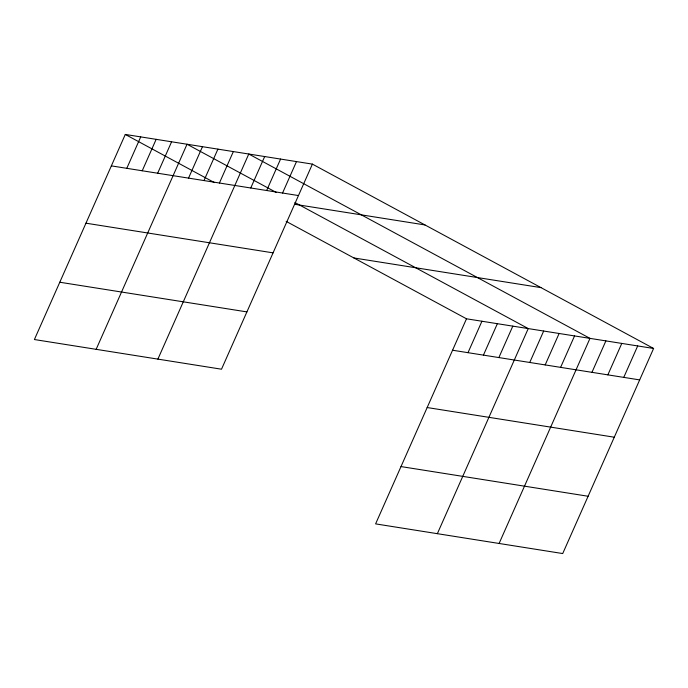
<?xml version="1.0" encoding="UTF-8"?>
<svg xmlns="http://www.w3.org/2000/svg" width="688" height="688" viewBox="0 0 688 688"><rect width="100%" height="100%" fill="white"/><g stroke="black" fill="none" stroke-linecap="round" stroke-linejoin="round"><path stroke-width="1.03" d="M312.395 164.114L125.285 134.444L34.4 339.537L221.51 369.207L312.395 164.114L653.6 348.463L562.715 553.556L375.605 523.886L466.49 318.793L653.6 348.463M126.79 168.328L140.722 136.886M142.227 170.779L156.159 139.337M157.664 173.221L171.596 141.788M96.148 349.332L187.033 144.231L276.172 192.391M188.538 178.123L202.47 146.682M203.975 180.566L217.907 149.133M219.412 183.017L233.344 151.575M157.887 359.119L248.772 154.026L589.986 338.376L499.101 543.468M250.75 187.987L264.682 156.546M266.652 190.507L280.584 159.066M282.553 193.027L296.485 161.594M467.995 352.677L481.927 321.236M483.432 355.128L497.364 323.687M498.869 357.571L512.801 326.138M437.353 533.682L528.238 328.58L294.937 202.53M529.743 362.473L543.675 331.031M545.18 364.915L559.112 333.482M560.617 367.366L574.549 335.925M591.955 372.337L605.887 340.895M607.857 374.857L621.789 343.415M623.767 377.377L637.699 345.944M111.353 165.877L298.463 195.555M294.481 204.25L424.995 224.95M353.899 257.957L541 287.627M85.957 223.187L273.067 252.857M59.796 282.235L246.906 311.905M452.558 350.226L639.668 379.905M427.162 407.537L614.272 437.207M401.001 466.576L588.111 496.254M125.285 134.444L214.424 182.604M286.148 221.355L466.49 318.793"/></g></svg>
